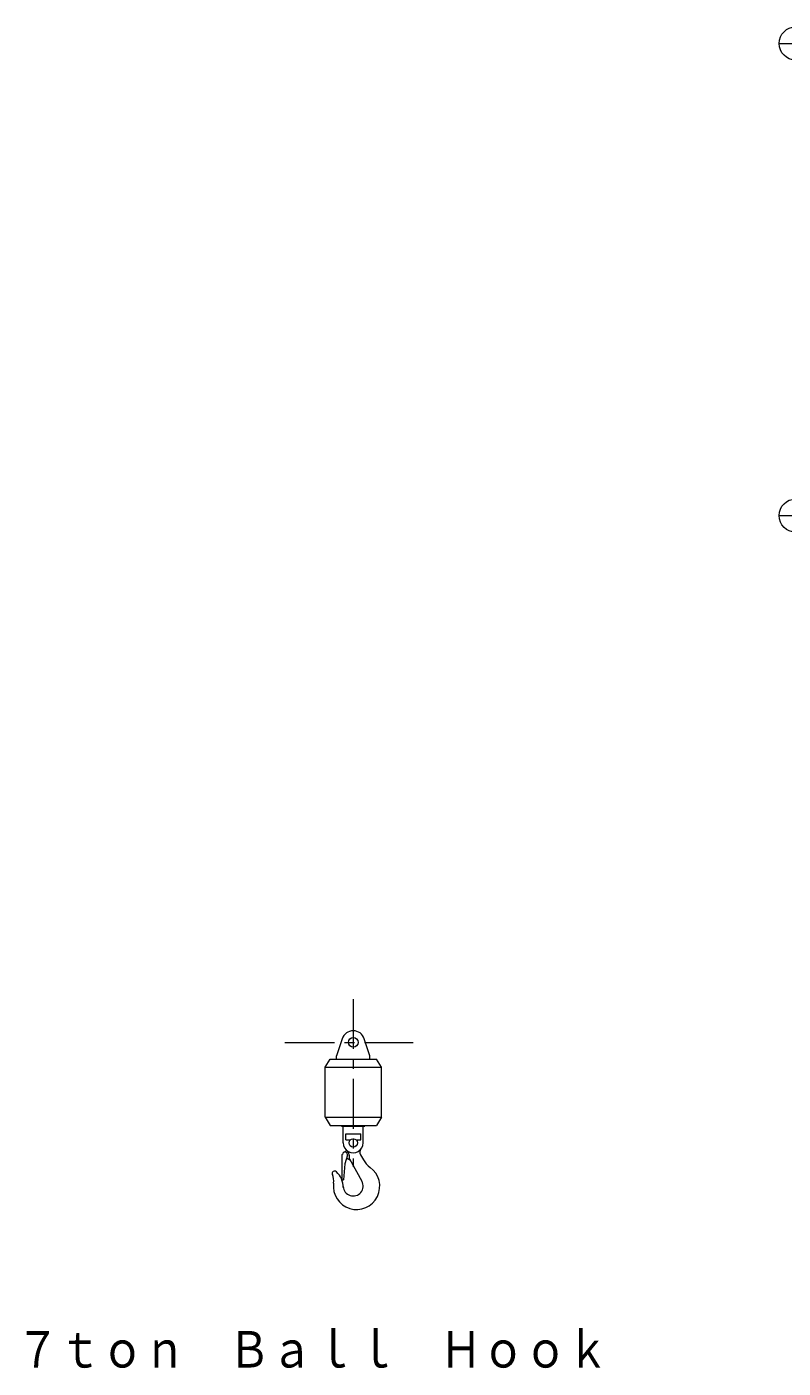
# Model space of a CAD drawing. Units: millimetres on the paper. Extents: x -420 to 420, y -297 to 297.
# Drawn here: x 155.8 to 231.8, y -145 to -10.3 of the extents above; entities that cross this region are included whole.
import ezdxf
from ezdxf.enums import TextEntityAlignment as Align

# ---------------------------------------------------------------- set-up
doc = ezdxf.new("R2010")
doc.units = ezdxf.units.MM
doc.linetypes.add('CHAIN1', pattern=[8, 5, -1, 1, -1])
doc.layers.add('0-0_0', color=7, linetype='Continuous', lineweight=18)
doc.styles.add('ＭＳ ゴシック', font='')
doc.styles.get('ＭＳ ゴシック').set_extended_font_data('MS Gothic')

msp = doc.modelspace()

# ---------------------------------------------------------------- linework, layer by layer
at = {"layer": '0-0_0', "linetype": 'CHAIN1'}
for p, q in [((231.368, -11.994), (234.701, -11.994)), ((231.368, -59.389), (234.701, -59.389)), ((188.583, -107.927), (188.583, -124.767)), ((181.706, -112.267), (194.596, -112.267))]:
    msp.add_line(p, q, dxfattribs=at)
at = {"layer": '0-0_0'}
for p, q in [((187.475, -111.902), (186.916, -113.6)), ((190.25, -113.6), (189.691, -111.902)), ((185.75, -114.767), (186.251, -113.933)), ((186.251, -113.933), (190.916, -113.933)), ((186.916, -113.933), (186.916, -113.6)), ((190.25, -113.933), (190.25, -113.6)), ((191.416, -114.767), (190.916, -113.933)), ((185.75, -119.767), (185.75, -114.767)), ((185.75, -114.767), (191.416, -114.767)), ((191.416, -119.767), (191.416, -114.767)), ((185.75, -119.767), (186.251, -120.6)), ((185.75, -119.767), (191.416, -119.767)), ((191.416, -119.767), (190.916, -120.6)), ((186.251, -120.6), (190.916, -120.6)), ((187.416, -120.683), (187.416, -120.6)), ((187.416, -120.683), (189.75, -120.683)), ((187.583, -122.35), (187.583, -120.683)), ((189.583, -122.35), (189.583, -120.683)), ((189.75, -120.683), (189.75, -120.6)), ((187.833, -122.05), (187.833, -121.45)), ((187.833, -121.45), (189.333, -121.45)), ((187.833, -122.05), (188.294, -122.05)), ((188.872, -122.05), (189.333, -122.05)), ((189.333, -122.05), (189.333, -121.45)), ((187.446, -123.516), (187.5, -123.516)), ((187.446, -123.516), (187.446, -126.074)), ((187.625, -123.3), (187.942, -123.117)), ((187.991, -123.581), (187.754, -124.468)), ((188.166, -123.537), (188.166, -123.766)), ((189.313, -123.536), (189.598, -124.049)), ((187.754, -124.468), (187.613, -126.074)), ((188.307, -124.127), (187.907, -123.896)), ((188.219, -123.969), (189.457, -126.197)), ((187.446, -126.074), (187.613, -126.074))]:
    msp.add_line(p, q, dxfattribs=at)
for centre, radius in [((233.035, -11.994), 1.667), ((233.035, -59.389), 1.667), ((188.583, -112.267), 0.487), ((188.583, -122.35), 0.417)]:
    msp.add_circle(centre, radius, dxfattribs=at)
for centre, radius, start, end in [((188.583, -112.267), 1.167, 18.2049, 161.79505), ((188.583, -122.35), 1, 179.99996, 0), ((187.75, -123.516), 0.25, 345.00001, 179.99996), ((187.666, -123.537), 0.5, 359.99942, 52.33084), ((188.583, -123.766), 0.417, 180.00004, 209.06003), ((189.75, -123.293), 0.5, 141.06248, 209.06794), ((186.72, -125.433), 0.25, 47.32192, 202.73717), ((188.916, -126.707), 2.333, 172.34332, 54.32917), ((191.638, -122.916), 2.333, 209.06009, 234.32927), ((184.952, -126.174), 1.667, 352.34337, 22.73718), ((185.421, -126.842), 2.167, 0, 47.32192), ((188.583, -126.683), 1, 182.88134, 29.06005)]:
    msp.add_arc(centre, radius, start, end, dxfattribs=at)

# ---------------------------------------------------------------- texts
at = {"layer": '0-0_0', "style": 'ＭＳ ゴシック', "width": 0.85}
msp.add_text('７ｔｏｎ\u3000Ｂａｌｌ\u3000Ｈｏｏｋ', height=3.666, dxfattribs=at).set_placement((154.768, -146.006), align=Align.BOTTOM_LEFT)

doc.saveas('drawing.dxf')
